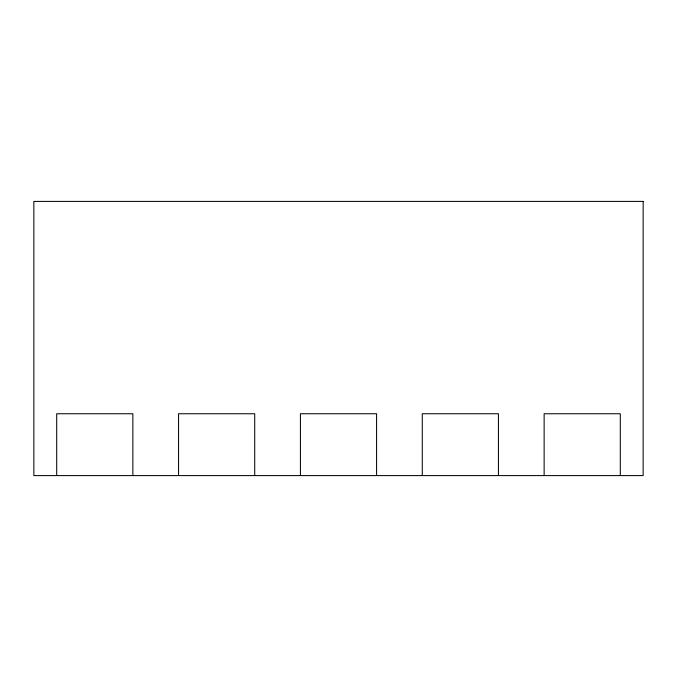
<?xml version="1.0" encoding="UTF-8"?>
<svg xmlns="http://www.w3.org/2000/svg" width="677" height="677" viewBox="0 0 677 677"><rect width="100%" height="100%" fill="white"/><g stroke="black" fill="none" stroke-linecap="round" stroke-linejoin="round"><path stroke-width="1.02" d="M620.301 475.592L620.301 413.749L544.139 413.749L544.139 475.592M498.441 475.592L498.441 413.749L422.279 413.749L422.279 475.592M376.581 475.592L376.581 413.749L300.419 413.749L300.419 475.592M254.721 475.592L254.721 413.749L178.559 413.749L178.559 475.592M132.861 475.592L132.861 413.749L56.699 413.749L56.699 475.592M643.15 201.407L33.85 201.407L33.85 475.592L643.15 475.592L643.15 201.407"/></g></svg>
